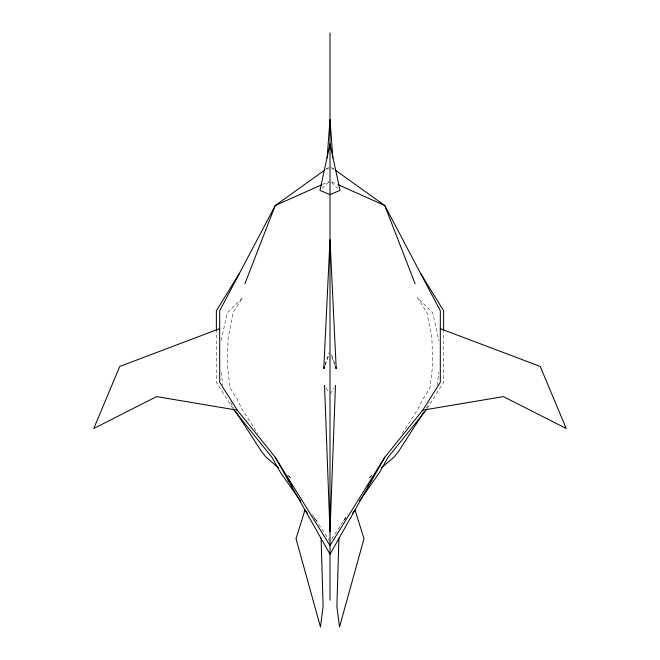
<?xml version="1.0" encoding="UTF-8"?>
<svg xmlns="http://www.w3.org/2000/svg" width="660" height="660" viewBox="0 0 660 660"><rect width="100%" height="100%" fill="white"/><g stroke="black" fill="none" stroke-linecap="round" stroke-linejoin="round"><path stroke-width="0.49" stroke-dasharray="3.3 2.47" d="M437.159 385.3L438.859 372.19M221.191 340.486L227.263 312.84L242.665 297.627L233.112 312.436L228.104 338.399L227.254 364.7L230.068 388.014L237.27 399.415L241.84 408.804L257.763 433.546M325.034 364.832L329.068 352.696M325.174 364.914L329.307 353.958M426.203 408.482L429.239 402.262M330.495 393.748L333.976 387.915M427.127 408.433L443.627 382.305L443.627 331.213M402.237 433.546L418.159 408.804L422.73 399.415L429.932 388.014L432.745 364.7L431.896 338.399L426.888 312.436L417.334 297.627L432.737 312.84L438.809 340.486M331.642 539.096L347.531 514.643M345.452 518.017L343.695 520.542L345.584 518.199M371.91 474.961L368.544 478.632L372.38 475.398M322.105 188.389L329.282 181.748M325.85 169.315L329.266 166.873M322.575 184.396L329.068 181.5M326.329 168.976L329.084 168.844M331.84 168.886L333.671 168.976M331.856 181.912L337.425 184.396M331.468 167.401L334.15 169.315M287.62 475.398L291.456 478.632L288.09 474.961M331.435 182.407L337.895 188.389M314.416 518.199L316.305 520.542L314.548 518.017M312.469 514.643L330 541.629M232.873 408.433L216.373 382.305L216.373 331.213M326.024 387.915L329.01 392.914M230.761 402.262L233.797 408.482M331.724 356.697L334.826 364.914M331.551 354.568L334.966 364.832M221.141 372.19L222.841 385.3"/><path stroke-width="0.99" d="M338.902 538.288L336.889 606.441L339.521 627L363.998 538.667L355.006 509.982M335.47 385.407L330 531.927L324.53 385.407M323.788 368.569L324.415 366.704L323.788 368.569L330 239.687L336.212 368.569L335.519 366.745L336.212 368.569M327.154 157.88L330 119.543L332.846 157.88M304.994 509.982L296.002 538.667L320.479 627L323.111 606.441L321.098 538.288M244.893 283.717L275.228 205.54L324.654 170.173M335.346 170.173L384.772 205.54L440.319 310.777L440.319 382.305L422.722 410.173L384.772 457.289L330 554.26L275.228 457.289L237.278 410.173L219.681 382.305L219.681 310.777L275.228 205.54L321.643 184.816M239.357 273.488L216.373 310.777L216.373 330.19M384.772 457.289L330 545.539L275.228 457.289M423.992 411.931L398.5 451.547L393.88 457.289L381.596 467.635M367.76 486.024L368.932 484.341M370.111 482.658L371.869 480.133M352.613 513.232L354.544 510.815M426.022 410.173L388.072 457.289L379.145 473.096L359.428 501.022M219.681 328.663L119.773 366.448L93.786 428.48L156.577 396.611L237.278 410.173M422.722 410.173L503.423 396.611L566.214 428.48L540.226 366.448L440.319 328.663M338.357 184.816L384.772 205.54L415.107 283.717M278.404 467.635L266.12 457.289L261.5 451.547L236.008 411.931M233.978 410.173L271.928 457.289L280.855 473.096L300.572 501.022M305.456 510.815L307.387 513.232M288.131 480.133L289.888 482.658M291.068 484.341L292.24 486.024M420.643 273.488L443.627 310.777L443.627 330.19M330 33L330 600.163M330 143.995L319.951 190.377L330 194.609L340.048 190.377L330 143.995"/></g></svg>
